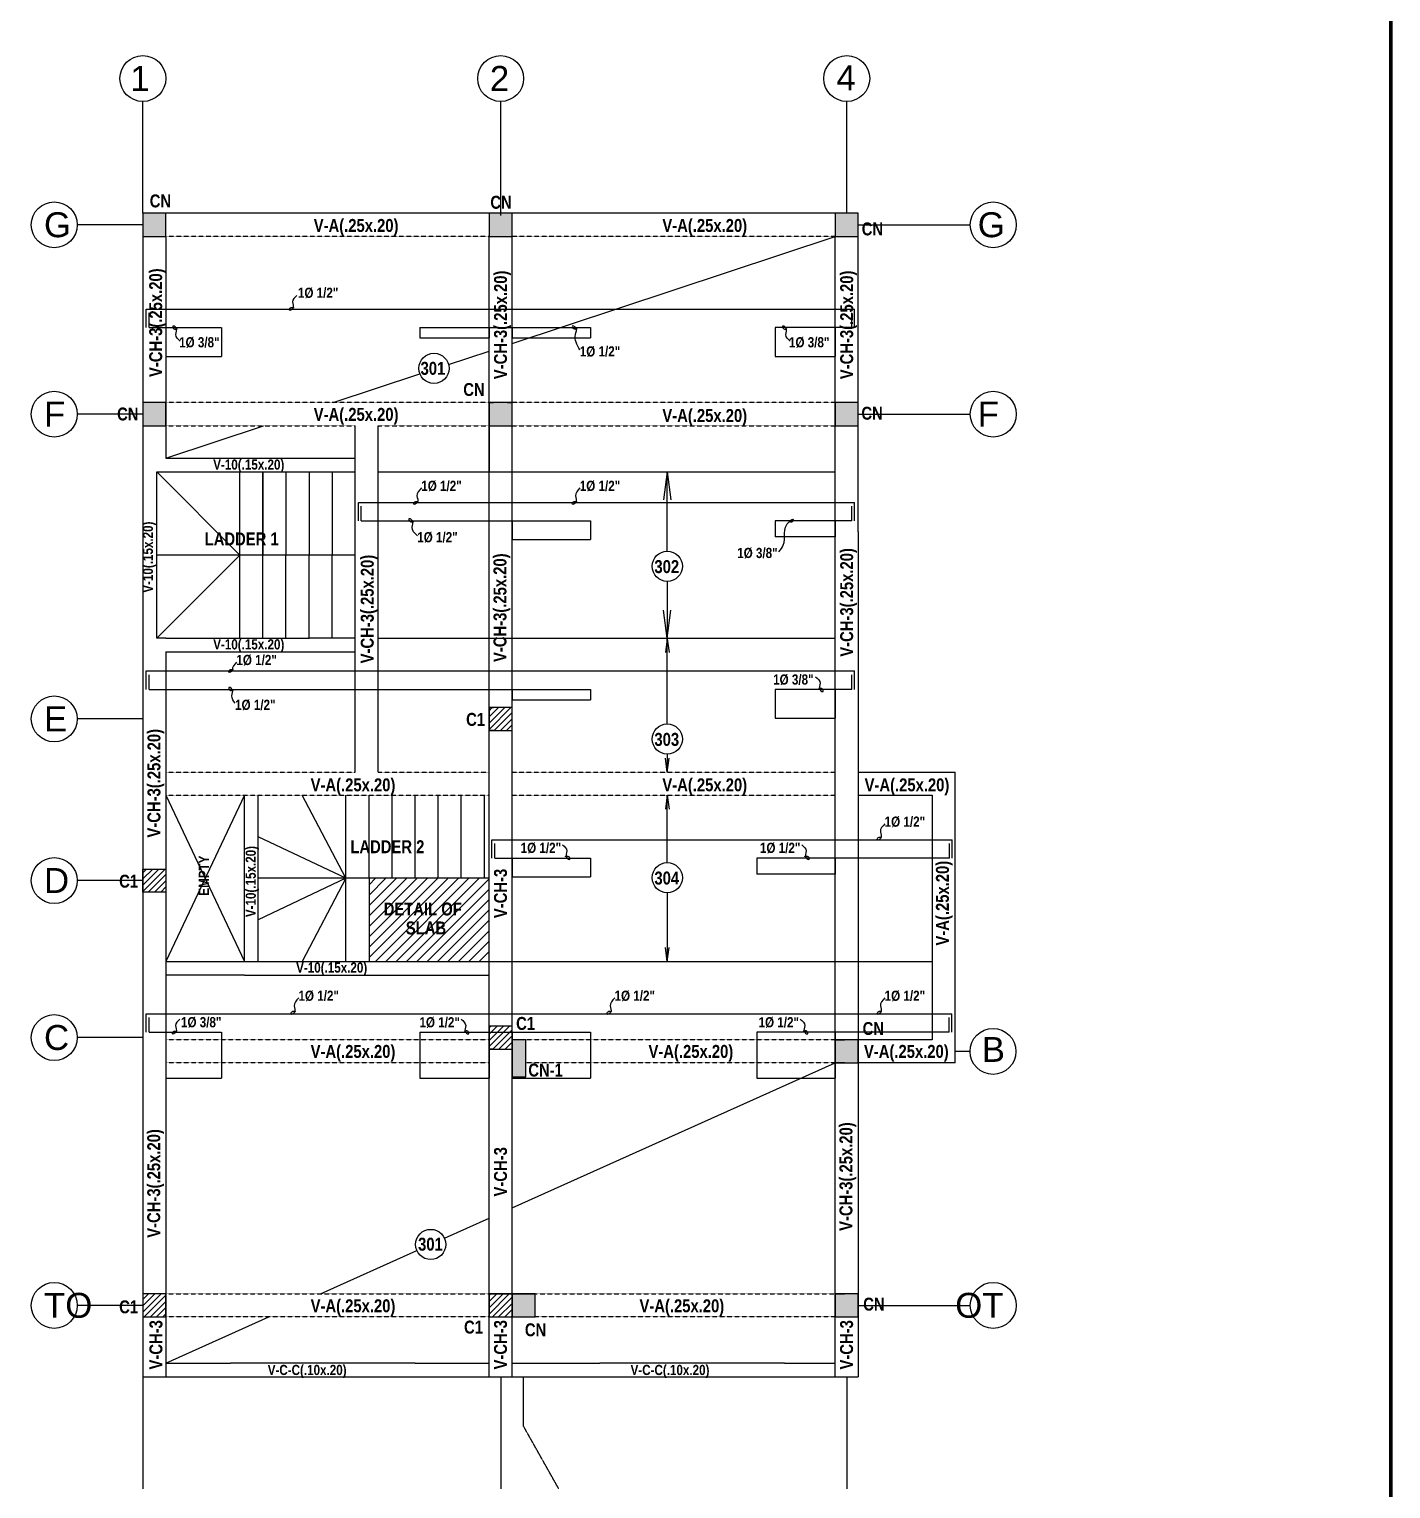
# Model space of a CAD drawing. Header units: millimetres. Extents: x -249630 to 95394, y -188036 to 109963.
# Drawn here: x 80276 to 95027, y -84337 to -68533 of the extents above; entities that cross this region are included whole.
import ezdxf

# ---------------------------------------------------------------- set-up
doc = ezdxf.new("R2010")
doc.units = ezdxf.units.MM
doc.header["$PDMODE"] = 2
doc.linetypes.add('ACAD_ISO04W100', pattern=[30, 24, -3, 0, -3])
doc.linetypes.add('DASHED2', pattern=[9.525, 6.35, -3.175])
for name, color, linetype in [('EJES', 161, 'Continuous'), ('Layer1', 2, 'Continuous'), ('Layer11', 30, 'Continuous'), ('Layer3', 3, 'Continuous'), ('Layer8', 8, 'Continuous'), ('SOMBRA', 252, 'Continuous'), ('SUBTITULOS', 90, 'Continuous'), ('TEXTOS', 11, 'Continuous'), ('VEREDA', 1, 'Continuous')]:
    doc.layers.add(name, color=color, linetype=linetype)
doc.styles.add('ARIAL', font='arial.ttf', dxfattribs={"height": 0.14})
doc.styles.add('COTAS', font='arial.ttf', dxfattribs={"width": 1.1})
doc.styles.add('DESCRIPCION(E)', font='swisscbi.ttf', dxfattribs={"width": 1.1, "oblique": 15, "height": 0.15})
doc.styles.add('SUBTITULOS(E)', font='swisscbi.ttf', dxfattribs={"oblique": 15, "height": 0.2})
doc.dimstyles.new('COTA1-50', dxfattribs={"dimscale": 0.5, "dimtxt": 0.22, "dimasz": 0.12, "dimexe": 0.08, "dimexo": 0.05, "dimgap": 0.076, "dimtad": 2, "dimzin": 4, "dimdsep": 46, "dimtxsty": 'COTAS', "dimblk": 'ARCHTICK', "dimcen": -0.1, "dimclrd": 141, "dimclre": 141, "dimclrt": 11, "dimadec": 0, "dimazin": 0, "dimtfac": 1, "dimtix": 1, "dimtmove": 1, "dimatfit": 3, "dimfxl": 1, "dimtolj": 1, "dimtzin": 0, "dimarcsym": 0})
pattern_1 = [(45, (-23895.71, -287373.35), (-33.67596, 33.67596), [])]

# ---------------------------------------------------------------- blocks, each defined once
blk = doc.blocks.new('_ArchTick')
at = {"color": 0, "linetype": 'ByBlock', "const_width": 0.15}
blk.add_lwpolyline([(-0.5, -0.5), (0.5, 0.5)], dxfattribs=at)
blk = doc.blocks.new('*D411')
at = {"layer": 'Defpoints', "color": 0, "transparency": 16777216}
for p in [(81758, -71765), (82358, -71765), (82358, -72076)]:
    blk.add_point(p, dxfattribs=at)
at = {"layer": 'Layer11', "color": 141, "lineweight": -2, "transparency": 16777216}
for p, q in [((81758, -71765), (81758, -72076)), ((82358, -71765), (82358, -72076)), ((81758, -72076), (82358, -72076))]:
    blk.add_line(p, q, dxfattribs=at)
at = {"layer": 'Layer11', "color": 141, "lineweight": -2, "transparency": 16777216, "xscale": 0.06, "yscale": 0.06, "zscale": 0.06, "rotation": 180}
blk.add_blockref('_ArchTick', (81758, -72076), dxfattribs=at)
at = {"layer": 'Layer11', "color": 141, "lineweight": -2, "transparency": 16777216, "xscale": 0.06, "yscale": 0.06, "zscale": 0.06}
blk.add_blockref('_ArchTick', (82358, -72076), dxfattribs=at)
at = {"layer": 'Layer11', "color": 11, "transparency": 16777216, "insert": (82058, -72076), "char_height": 0.11, "attachment_point": 5, "style": 'COTAS'}
blk.add_mtext('\\A1;.60', dxfattribs=at)
blk = doc.blocks.new('*D412')
at = {"layer": 'Defpoints', "color": 0, "transparency": 16777216}
for p in [(84508, -71765), (85258, -71765), (85258, -71875)]:
    blk.add_point(p, dxfattribs=at)
at = {"layer": 'Layer11', "color": 141, "lineweight": -2, "transparency": 16777216}
for p, q in [((84508, -71765), (84508, -71875)), ((84508, -71875), (85258, -71875)), ((85258, -71765), (85258, -71875))]:
    blk.add_line(p, q, dxfattribs=at)
at = {"layer": 'Layer11', "color": 141, "lineweight": -2, "transparency": 16777216, "xscale": 0.06, "yscale": 0.06, "zscale": 0.06, "rotation": 180}
blk.add_blockref('_ArchTick', (84508, -71875), dxfattribs=at)
at = {"layer": 'Layer11', "color": 141, "lineweight": -2, "transparency": 16777216, "xscale": 0.06, "yscale": 0.06, "zscale": 0.06}
blk.add_blockref('_ArchTick', (85258, -71875), dxfattribs=at)
at = {"layer": 'Layer11', "color": 11, "transparency": 16777216, "insert": (84883, -71875), "char_height": 0.11, "attachment_point": 5, "style": 'COTAS'}
blk.add_mtext('\\A1;.75', dxfattribs=at)
blk = doc.blocks.new('*D413')
at = {"layer": 'Defpoints', "color": 0, "transparency": 16777216}
for p in [(85508, -71765), (86358, -71765), (86358, -71875)]:
    blk.add_point(p, dxfattribs=at)
at = {"layer": 'Layer11', "color": 141, "lineweight": -2, "transparency": 16777216}
for p, q in [((85508, -71765), (85508, -71875)), ((85508, -71875), (86358, -71875)), ((86358, -71765), (86358, -71875))]:
    blk.add_line(p, q, dxfattribs=at)
at = {"layer": 'Layer11', "color": 141, "lineweight": -2, "transparency": 16777216, "xscale": 0.06, "yscale": 0.06, "zscale": 0.06, "rotation": 180}
blk.add_blockref('_ArchTick', (85508, -71875), dxfattribs=at)
at = {"layer": 'Layer11', "color": 141, "lineweight": -2, "transparency": 16777216, "xscale": 0.06, "yscale": 0.06, "zscale": 0.06}
blk.add_blockref('_ArchTick', (86358, -71875), dxfattribs=at)
at = {"layer": 'Layer11', "color": 11, "transparency": 16777216, "insert": (85933, -71875), "char_height": 0.11, "attachment_point": 5, "style": 'COTAS'}
blk.add_mtext('\\A1;.85', dxfattribs=at)
blk = doc.blocks.new('*D414')
at = {"layer": 'Defpoints', "color": 0, "transparency": 16777216}
for p in [(88358, -71765), (89008, -71765), (89008, -72076)]:
    blk.add_point(p, dxfattribs=at)
at = {"layer": 'Layer11', "color": 141, "lineweight": -2, "transparency": 16777216}
for p, q in [((88358, -71765), (88358, -72076)), ((89008, -71765), (89008, -72076)), ((88358, -72076), (89008, -72076))]:
    blk.add_line(p, q, dxfattribs=at)
at = {"layer": 'Layer11', "color": 141, "lineweight": -2, "transparency": 16777216, "xscale": 0.06, "yscale": 0.06, "zscale": 0.06, "rotation": 180}
blk.add_blockref('_ArchTick', (88358, -72076), dxfattribs=at)
at = {"layer": 'Layer11', "color": 141, "lineweight": -2, "transparency": 16777216, "xscale": 0.06, "yscale": 0.06, "zscale": 0.06}
blk.add_blockref('_ArchTick', (89008, -72076), dxfattribs=at)
at = {"layer": 'Layer11', "color": 11, "transparency": 16777216, "insert": (88683, -72076), "char_height": 0.11, "attachment_point": 5, "style": 'COTAS'}
blk.add_mtext('\\A1;.65', dxfattribs=at)
blk = doc.blocks.new('*D415')
at = {"layer": 'Defpoints', "color": 0, "transparency": 16777216}
for p in [(85508, -73857), (86358, -73857), (86358, -74059)]:
    blk.add_point(p, dxfattribs=at)
at = {"layer": 'Layer11', "color": 141, "lineweight": -2, "transparency": 16777216}
for p, q in [((85508, -73857), (85508, -74059)), ((86358, -73857), (86358, -74059)), ((85508, -74059), (86358, -74059))]:
    blk.add_line(p, q, dxfattribs=at)
at = {"layer": 'Layer11', "color": 141, "lineweight": -2, "transparency": 16777216, "xscale": 0.06, "yscale": 0.06, "zscale": 0.06, "rotation": 180}
blk.add_blockref('_ArchTick', (85508, -74059), dxfattribs=at)
at = {"layer": 'Layer11', "color": 141, "lineweight": -2, "transparency": 16777216, "xscale": 0.06, "yscale": 0.06, "zscale": 0.06}
blk.add_blockref('_ArchTick', (86358, -74059), dxfattribs=at)
at = {"layer": 'Layer11', "color": 11, "transparency": 16777216, "insert": (85933, -74059), "char_height": 0.11, "attachment_point": 5, "style": 'COTAS'}
blk.add_mtext('\\A1;.85', dxfattribs=at)
blk = doc.blocks.new('*D416')
at = {"layer": 'Defpoints', "color": 0, "transparency": 16777216}
for p in [(88358, -73857), (89008, -73857), (88358, -74029)]:
    blk.add_point(p, dxfattribs=at)
at = {"layer": 'Layer11', "color": 141, "lineweight": -2, "transparency": 16777216}
for p, q in [((88358, -73857), (88358, -74029)), ((89008, -73857), (89008, -74029)), ((89008, -74029), (88358, -74029))]:
    blk.add_line(p, q, dxfattribs=at)
at = {"layer": 'Layer11', "color": 141, "lineweight": -2, "transparency": 16777216, "xscale": 0.06, "yscale": 0.06, "zscale": 0.06, "rotation": 180}
blk.add_blockref('_ArchTick', (88358, -74029), dxfattribs=at)
at = {"layer": 'Layer11', "color": 141, "lineweight": -2, "transparency": 16777216, "xscale": 0.06, "yscale": 0.06, "zscale": 0.06}
blk.add_blockref('_ArchTick', (89008, -74029), dxfattribs=at)
at = {"layer": 'Layer11', "color": 11, "transparency": 16777216, "insert": (88683, -74029), "char_height": 0.11, "attachment_point": 5, "style": 'COTAS'}
blk.add_mtext('\\A1;.65', dxfattribs=at)
blk = doc.blocks.new('*D417')
at = {"layer": 'Defpoints', "color": 0, "transparency": 16777216}
for p in [(85508, -75683), (86358, -75683), (86358, -75793)]:
    blk.add_point(p, dxfattribs=at)
at = {"layer": 'Layer11', "color": 141, "lineweight": -2, "transparency": 16777216}
for p, q in [((85508, -75683), (85508, -75793)), ((86358, -75683), (86358, -75793)), ((85508, -75793), (86358, -75793))]:
    blk.add_line(p, q, dxfattribs=at)
at = {"layer": 'Layer11', "color": 141, "lineweight": -2, "transparency": 16777216, "xscale": 0.06, "yscale": 0.06, "zscale": 0.06, "rotation": 180}
blk.add_blockref('_ArchTick', (85508, -75793), dxfattribs=at)
at = {"layer": 'Layer11', "color": 141, "lineweight": -2, "transparency": 16777216, "xscale": 0.06, "yscale": 0.06, "zscale": 0.06}
blk.add_blockref('_ArchTick', (86358, -75793), dxfattribs=at)
at = {"layer": 'Layer11', "color": 11, "transparency": 16777216, "insert": (85933, -75793), "char_height": 0.11, "attachment_point": 5, "style": 'COTAS'}
blk.add_mtext('\\A1;.85', dxfattribs=at)
blk = doc.blocks.new('*D418')
at = {"layer": 'Defpoints', "color": 0, "transparency": 16777216}
for p in [(88358, -75683), (89008, -75683), (89008, -75994)]:
    blk.add_point(p, dxfattribs=at)
at = {"layer": 'Layer11', "color": 141, "lineweight": -2, "transparency": 16777216}
for p, q in [((88358, -75683), (88358, -75994)), ((89008, -75683), (89008, -75994)), ((88358, -75994), (89008, -75994))]:
    blk.add_line(p, q, dxfattribs=at)
at = {"layer": 'Layer11', "color": 141, "lineweight": -2, "transparency": 16777216, "xscale": 0.06, "yscale": 0.06, "zscale": 0.06, "rotation": 180}
blk.add_blockref('_ArchTick', (88358, -75994), dxfattribs=at)
at = {"layer": 'Layer11', "color": 141, "lineweight": -2, "transparency": 16777216, "xscale": 0.06, "yscale": 0.06, "zscale": 0.06}
blk.add_blockref('_ArchTick', (89008, -75994), dxfattribs=at)
at = {"layer": 'Layer11', "color": 11, "transparency": 16777216, "insert": (88683, -75994), "char_height": 0.11, "attachment_point": 5, "style": 'COTAS'}
blk.add_mtext('\\A1;.65', dxfattribs=at)
blk = doc.blocks.new('*D419')
at = {"layer": 'Defpoints', "color": 0, "transparency": 16777216}
for p in [(85508, -77509), (86358, -77509), (86358, -77711)]:
    blk.add_point(p, dxfattribs=at)
at = {"layer": 'Layer11', "color": 141, "lineweight": -2, "transparency": 16777216}
for p, q in [((85508, -77509), (85508, -77711)), ((86358, -77509), (86358, -77711)), ((85508, -77711), (86358, -77711))]:
    blk.add_line(p, q, dxfattribs=at)
at = {"layer": 'Layer11', "color": 141, "lineweight": -2, "transparency": 16777216, "xscale": 0.06, "yscale": 0.06, "zscale": 0.06, "rotation": 180}
blk.add_blockref('_ArchTick', (85508, -77711), dxfattribs=at)
at = {"layer": 'Layer11', "color": 141, "lineweight": -2, "transparency": 16777216, "xscale": 0.06, "yscale": 0.06, "zscale": 0.06}
blk.add_blockref('_ArchTick', (86358, -77711), dxfattribs=at)
at = {"layer": 'Layer11', "color": 11, "transparency": 16777216, "insert": (85933, -77711), "char_height": 0.11, "attachment_point": 5, "style": 'COTAS'}
blk.add_mtext('\\A1;.85', dxfattribs=at)
blk = doc.blocks.new('*D420')
at = {"layer": 'Defpoints', "color": 0, "transparency": 16777216}
for p in [(88158, -77509), (89008, -77509), (88158, -77681)]:
    blk.add_point(p, dxfattribs=at)
at = {"layer": 'Layer11', "color": 141, "lineweight": -2, "transparency": 16777216}
for p, q in [((88158, -77509), (88158, -77681)), ((89008, -77509), (89008, -77681)), ((89008, -77681), (88158, -77681))]:
    blk.add_line(p, q, dxfattribs=at)
at = {"layer": 'Layer11', "color": 141, "lineweight": -2, "transparency": 16777216, "xscale": 0.06, "yscale": 0.06, "zscale": 0.06, "rotation": 180}
blk.add_blockref('_ArchTick', (88158, -77681), dxfattribs=at)
at = {"layer": 'Layer11', "color": 141, "lineweight": -2, "transparency": 16777216, "xscale": 0.06, "yscale": 0.06, "zscale": 0.06}
blk.add_blockref('_ArchTick', (89008, -77681), dxfattribs=at)
at = {"layer": 'Layer11', "color": 11, "transparency": 16777216, "insert": (88583, -77681), "char_height": 0.11, "attachment_point": 5, "style": 'COTAS'}
blk.add_mtext('\\A1;.85', dxfattribs=at)
blk = doc.blocks.new('*D421')
at = {"layer": 'Defpoints', "color": 0, "transparency": 16777216}
for p in [(85508, -79394), (86358, -79394), (86358, -79891)]:
    blk.add_point(p, dxfattribs=at)
at = {"layer": 'Layer11', "color": 141, "lineweight": -2, "transparency": 16777216}
for p, q in [((85508, -79394), (85508, -79891)), ((86358, -79394), (86358, -79891)), ((85508, -79891), (86358, -79891))]:
    blk.add_line(p, q, dxfattribs=at)
at = {"layer": 'Layer11', "color": 141, "lineweight": -2, "transparency": 16777216, "xscale": 0.06, "yscale": 0.06, "zscale": 0.06, "rotation": 180}
blk.add_blockref('_ArchTick', (85508, -79891), dxfattribs=at)
at = {"layer": 'Layer11', "color": 141, "lineweight": -2, "transparency": 16777216, "xscale": 0.06, "yscale": 0.06, "zscale": 0.06}
blk.add_blockref('_ArchTick', (86358, -79891), dxfattribs=at)
at = {"layer": 'Layer11', "color": 11, "transparency": 16777216, "insert": (85933, -79891), "char_height": 0.11, "attachment_point": 5, "style": 'COTAS'}
blk.add_mtext('\\A1;.85', dxfattribs=at)
blk = doc.blocks.new('*D422')
at = {"layer": 'Defpoints', "color": 0, "transparency": 16777216}
for p in [(88158, -79394), (89008, -79394), (89008, -79891)]:
    blk.add_point(p, dxfattribs=at)
at = {"layer": 'Layer11', "color": 141, "lineweight": -2, "transparency": 16777216}
for p, q in [((88158, -79394), (88158, -79891)), ((89008, -79394), (89008, -79891)), ((88158, -79891), (89008, -79891))]:
    blk.add_line(p, q, dxfattribs=at)
at = {"layer": 'Layer11', "color": 141, "lineweight": -2, "transparency": 16777216, "xscale": 0.06, "yscale": 0.06, "zscale": 0.06, "rotation": 180}
blk.add_blockref('_ArchTick', (88158, -79891), dxfattribs=at)
at = {"layer": 'Layer11', "color": 141, "lineweight": -2, "transparency": 16777216, "xscale": 0.06, "yscale": 0.06, "zscale": 0.06}
blk.add_blockref('_ArchTick', (89008, -79891), dxfattribs=at)
at = {"layer": 'Layer11', "color": 11, "transparency": 16777216, "insert": (88583, -79891), "char_height": 0.11, "attachment_point": 5, "style": 'COTAS'}
blk.add_mtext('\\A1;.85', dxfattribs=at)
blk = doc.blocks.new('*D423')
at = {"layer": 'Defpoints', "color": 0, "transparency": 16777216}
for p in [(84508, -79394), (85258, -79394), (85258, -79891)]:
    blk.add_point(p, dxfattribs=at)
at = {"layer": 'Layer11', "color": 141, "lineweight": -2, "transparency": 16777216}
for p, q in [((84508, -79394), (84508, -79891)), ((85258, -79394), (85258, -79891)), ((84508, -79891), (85258, -79891))]:
    blk.add_line(p, q, dxfattribs=at)
at = {"layer": 'Layer11', "color": 141, "lineweight": -2, "transparency": 16777216, "xscale": 0.06, "yscale": 0.06, "zscale": 0.06, "rotation": 180}
blk.add_blockref('_ArchTick', (84508, -79891), dxfattribs=at)
at = {"layer": 'Layer11', "color": 141, "lineweight": -2, "transparency": 16777216, "xscale": 0.06, "yscale": 0.06, "zscale": 0.06}
blk.add_blockref('_ArchTick', (85258, -79891), dxfattribs=at)
at = {"layer": 'Layer11', "color": 11, "transparency": 16777216, "insert": (84883, -79891), "char_height": 0.11, "attachment_point": 5, "style": 'COTAS'}
blk.add_mtext('\\A1;.75', dxfattribs=at)
blk = doc.blocks.new('*D424')
at = {"layer": 'Defpoints', "color": 0, "transparency": 16777216}
for p in [(81758, -79394), (82358, -79394), (82358, -79891)]:
    blk.add_point(p, dxfattribs=at)
at = {"layer": 'Layer11', "color": 141, "lineweight": -2, "transparency": 16777216}
for p, q in [((81758, -79394), (81758, -79891)), ((82358, -79394), (82358, -79891)), ((81758, -79891), (82358, -79891))]:
    blk.add_line(p, q, dxfattribs=at)
at = {"layer": 'Layer11', "color": 141, "lineweight": -2, "transparency": 16777216, "xscale": 0.06, "yscale": 0.06, "zscale": 0.06, "rotation": 180}
blk.add_blockref('_ArchTick', (81758, -79891), dxfattribs=at)
at = {"layer": 'Layer11', "color": 141, "lineweight": -2, "transparency": 16777216, "xscale": 0.06, "yscale": 0.06, "zscale": 0.06}
blk.add_blockref('_ArchTick', (82358, -79891), dxfattribs=at)
at = {"layer": 'Layer11', "color": 11, "transparency": 16777216, "insert": (82058, -79891), "char_height": 0.11, "attachment_point": 5, "style": 'COTAS'}
blk.add_mtext('\\A1;.60', dxfattribs=at)

msp = doc.modelspace()

# ---------------------------------------------------------------- hatches: boundary and pattern name
at = {"layer": 'Layer8'}
h = msp.add_hatch(dxfattribs=at)
h.set_pattern_fill('ANSI31', color=256, scale=15, style=0)
h.set_pattern_definition(pattern_1)
h.paths.add_polyline_path([(85507.714, -75876.638), (85257.714, -75876.638), (85257.714, -76126.638), (85507.714, -76126.638)])
h = msp.add_hatch(dxfattribs=at)
h.set_pattern_fill('ANSI31', color=256, scale=15, style=0)
h.set_pattern_definition([(45, (-66572.143, -287373.35), (-33.6759605, 33.6759605), [])])
h.paths.add_polyline_path([(81757.714, -77626.638), (81507.714, -77626.638), (81507.714, -77876.638), (81757.714, -77876.638)])
h = msp.add_hatch(dxfattribs=at)
h.set_pattern_fill('ANSI31', color=256, scale=15, style=0)
h.set_pattern_definition(pattern_1)
h.paths.add_polyline_path([(85257.714, -79576.638), (85507.714, -79576.638), (85507.714, -79326.638), (85257.714, -79326.638)])
h.paths.add_polyline_path([(85507.714, -82226.638), (85257.714, -82226.638), (85257.714, -82476.638), (85507.714, -82476.638)])
h.paths.add_polyline_path([(81757.714, -82226.638), (81507.714, -82226.638), (81507.714, -82476.638), (81757.714, -82476.638)])
at = {"layer": 'SOMBRA'}
h = msp.add_hatch(color=256, dxfattribs=at)
h.paths.add_polyline_path([(81757.714, -70526.638), (81507.714, -70526.638), (81507.714, -70776.638), (81757.714, -70776.638)])
h.paths.add_polyline_path([(85507.714, -70526.638), (85257.714, -70526.638), (85257.714, -70776.638), (85507.714, -70776.638)])
h = msp.add_hatch(color=256, dxfattribs=at)
h.paths.add_polyline_path([(81757.714, -72576.638), (81657.714, -72576.638), (81507.714, -72576.638), (81507.714, -72826.638), (81757.714, -72826.638)])
h.paths.add_polyline_path([(85507.714, -72576.638), (85457.714, -72576.638), (85257.714, -72576.638), (85257.714, -72826.638), (85507.714, -72826.638)])
h.paths.add_polyline_path([(89257.714, -72576.638), (89007.714, -72576.638), (89007.714, -72826.638), (89257.714, -72826.638)])
h.paths.add_polyline_path([(89257.714, -70526.638), (89007.714, -70526.638), (89007.714, -70776.638), (89107.714, -70776.638), (89257.714, -70776.638)])
for points in [[(85657.714, -79476.638), (85507.714, -79476.638), (85507.714, -79876.638), (85657.714, -79876.638)], [(89257.714, -79476.638), (89007.714, -79476.638), (89007.714, -79726.638), (89107.714, -79726.638), (89257.714, -79726.638)], [(85757.714, -82226.638), (85507.714, -82226.638), (85507.714, -82476.638), (85757.714, -82476.638)], [(89257.714, -82476.638), (89257.714, -82226.638), (89007.714, -82226.638), (89007.714, -82476.638)]]:
    msp.add_hatch(color=252, dxfattribs=at).paths.add_polyline_path(points)
at = {"layer": 'VEREDA'}
h = msp.add_hatch(dxfattribs=at)
h.set_pattern_fill('ANSI31', color=256, scale=25, style=0)
h.set_pattern_definition([(45, (-66572.14, -287373.35), (-56.1266, 56.1266), [])])
h.paths.add_polyline_path([(83957.714, -77726.638), (83957.714, -78626.638), (85257.714, -78626.638), (85257.714, -77726.638)])
h.paths.add_polyline_path([(84317.003, -78374.868), (84797.73, -78374.868), (84797.73, -78154.504), (84317.003, -78154.504)], flags=24)
h.paths.add_polyline_path([(84079.36, -78164.86), (85051.996, -78164.86), (85051.996, -77954.86), (84079.36, -77954.86)], flags=24)

# ---------------------------------------------------------------- linework, layer by layer
at = {"color": 5, "linetype": 'Continuous'}
for p, q in [((81544.5, -71564.883), (89216.231, -71564.883)), ((81544.5, -71764.883), (81544.5, -71564.883)), ((89216.231, -71764.883), (89216.231, -71564.883)), ((81574.5, -71764.883), (81574.5, -71604.883)), ((89186.231, -71764.883), (89186.231, -71604.883)), ((81574.5, -71764.883), (82357.714, -71764.883)), ((84507.714, -71764.883), (86357.714, -71764.883)), ((89186.231, -71764.883), (88357.714, -71764.883)), ((83841.992, -73657.131), (89216.231, -73657.131)), ((83841.992, -73857.131), (83841.992, -73657.131)), ((83871.992, -73857.131), (83871.992, -73697.131)), ((89186.231, -73857.131), (89186.231, -73697.131)), ((89216.231, -73857.131), (89216.231, -73657.131)), ((83871.992, -73857.131), (86357.714, -73857.131)), ((89186.231, -73857.131), (88357.714, -73857.131)), ((81544.5, -75482.501), (89216.231, -75482.501)), ((81544.5, -75682.501), (81544.5, -75482.501)), ((81574.5, -75682.501), (81574.5, -75522.501)), ((89186.231, -75682.501), (89186.231, -75522.501)), ((89216.231, -75682.501), (89216.231, -75482.501)), ((81574.5, -75682.501), (86357.714, -75682.501)), ((89186.231, -75682.501), (88357.714, -75682.501)), ((85289.086, -77309.29), (90274.1, -77309.29)), ((85289.086, -77509.29), (85289.086, -77309.29)), ((85319.086, -77509.29), (85319.086, -77349.29)), ((90244.1, -77509.29), (90244.1, -77349.29)), ((90274.1, -77509.29), (90274.1, -77309.29)), ((85319.086, -77509.29), (86357.714, -77509.29)), ((90244.1, -77509.29), (88157.714, -77509.29)), ((81544.5, -79194.047), (90270.667, -79194.047)), ((81544.5, -79394.047), (81544.5, -79194.047)), ((81574.5, -79394.047), (81574.5, -79234.047)), ((90240.667, -79394.047), (90240.667, -79234.047)), ((90270.667, -79394.047), (90270.667, -79194.047)), ((81574.5, -79394.047), (82357.714, -79394.047)), ((84507.714, -79394.047), (86357.714, -79394.047)), ((90240.667, -79394.047), (88157.714, -79394.047))]:
    msp.add_line(p, q, dxfattribs=at)
at = {"layer": 'EJES', "linetype": 'ACAD_ISO04W100', "ltscale": 0.03}
for p, q in [((81507.714, -70526.638), (81507.714, -69315.855)), ((85383.953, -70551.638), (85383.953, -69315.855)), ((89132.714, -70526.638), (89132.714, -69315.855)), ((81507.714, -70651.638), (80796.931, -70651.638)), ((89260.191, -70651.638), (90470.975, -70651.638)), ((81507.714, -72701.638), (80796.931, -72701.638)), ((89260.191, -72701.638), (90470.975, -72701.638)), ((81507.714, -76001.638), (80796.931, -76001.638)), ((81507.714, -77751.638), (80796.931, -77751.638)), ((81507.714, -79451.638), (80796.931, -79451.638)), ((81507.714, -82351.638), (80796.931, -82351.638)), ((89260.191, -82351.638), (90470.975, -82351.638)), ((81507.714, -83126.638), (81507.714, -84337.422)), ((85383.953, -83126.638), (85383.953, -84337.422)), ((89132.714, -83126.638), (89132.714, -84337.422))]:
    msp.add_line(p, q, dxfattribs=at)
for points in [[(84057.714, -73326.638), (89007.714, -73326.638)], [(84057.714, -75126.638), (89007.714, -75126.638)], [(85257.714, -78626.638), (90057.714, -78626.638)], [(90468.498, -79601.638), (90307.714, -79601.638)], [(86013.226, -84337.422), (85632.714, -83661.347), (85632.714, -83126.638)]]:
    msp.add_lwpolyline(points, dxfattribs=at)
at = {"layer": 'EJES'}
for centre in [(81507.714, -69067.229), (85383.953, -69067.229), (89132.714, -69067.229), (80548.305, -70651.638), (90719.6, -70651.638), (80548.305, -72701.638), (90719.6, -72701.638), (80548.305, -76001.638), (80548.305, -77751.638), (80548.305, -79451.638), (90717.123, -79601.638), (80548.305, -82351.638), (90719.6, -82351.638)]:
    msp.add_circle(centre, 248.625, dxfattribs=at)
at = {"layer": 'Layer1'}
for p, q in [((81507.714, -70526.638), (81507.714, -76826.638)), ((82507.714, -70526.638), (81507.714, -70526.638)), ((84507.714, -70526.638), (82507.714, -70526.638)), ((86457.714, -70526.638), (84507.714, -70526.638)), ((88457.714, -70526.638), (86457.714, -70526.638)), ((89257.714, -70526.638), (88457.714, -70526.638)), ((89257.714, -73976.638), (89257.714, -70526.638)), ((81757.714, -70776.638), (81757.714, -73176.638)), ((85257.714, -83126.638), (85257.714, -70776.638)), ((85507.714, -83126.638), (85507.714, -70776.638)), ((89007.714, -83126.638), (89007.714, -70776.638)), ((83807.714, -76576.638), (83807.714, -72826.638)), ((84057.714, -76576.638), (84057.714, -72826.638)), ((81657.714, -73326.638), (83807.714, -73326.638)), ((81657.714, -75126.638), (81657.714, -73326.638)), ((81757.714, -73176.638), (83807.714, -73176.638)), ((81757.714, -75126.638), (83307.714, -75126.638)), ((83807.714, -75126.638), (83307.714, -75126.638)), ((81757.714, -75276.638), (83807.714, -75276.638)), ((81757.714, -75276.638), (81757.714, -83126.638)), ((81507.714, -76826.638), (81507.714, -83126.638)), ((82607.714, -78626.638), (82607.714, -76826.638)), ((82757.714, -78626.638), (82757.714, -76826.638)), ((81757.714, -78626.638), (85257.714, -78626.638)), ((82607.714, -78776.638), (85257.714, -78776.638)), ((81507.714, -83126.638), (82457.714, -83126.638)), ((81757.714, -82976.638), (82457.714, -82976.638)), ((84457.714, -82976.638), (82457.714, -82976.638)), ((82457.714, -83126.638), (84457.714, -83126.638)), ((84457.714, -82976.638), (85257.714, -82976.638)), ((84457.714, -83126.638), (86457.714, -83126.638)), ((85507.714, -82976.638), (86457.714, -82976.638)), ((88457.714, -82976.638), (86457.714, -82976.638)), ((86457.714, -83126.638), (88457.714, -83126.638)), ((88457.714, -82976.638), (89007.714, -82976.638)), ((88457.714, -83126.638), (89257.714, -83126.638))]:
    msp.add_line(p, q, dxfattribs=at)
for points in [[(89257.714, -73976.638), (89257.714, -83126.638)], [(81757.714, -75126.638), (81657.714, -75126.638)], [(82607.714, -78776.638), (81757.714, -78776.638)]]:
    msp.add_lwpolyline(points, dxfattribs=at)
at = {"layer": 'Layer3'}
for centre in [(84661.185, -72205.799), (87188.409, -74348.58), (87188.409, -76219.39), (87188.409, -77720.687), (84626.234, -81691.618)]:
    msp.add_circle(centre, 163.461, dxfattribs=at)
at = {"layer": 'SOMBRA', "color": 3, "linetype": 'DASHED2', "lineweight": 90}
msp.add_lwpolyline([(52280.3, -98829.085), (95026.507, -98829.085), (95026.507, -55805.993), (52280.3, -55805.993)], close=True, dxfattribs=at)
at = {"layer": 'VEREDA'}
for p, q in [((81657.714, -70776.638), (81757.714, -70776.638)), ((81757.714, -70776.638), (81757.714, -70676.638)), ((85257.714, -70676.638), (85257.714, -70776.638)), ((85257.714, -70776.638), (85307.714, -70776.638)), ((85457.714, -70776.638), (85507.714, -70776.638)), ((85507.714, -70776.638), (85507.714, -70676.638)), ((89007.714, -70676.638), (89007.714, -70776.638)), ((89007.714, -70776.638), (89107.714, -70776.638)), ((85257.714, -72576.638), (85257.714, -73326.638)), ((85257.714, -72576.638), (85307.714, -72576.638)), ((85507.714, -72576.638), (85457.714, -72576.638)), ((85457.714, -72576.638), (85507.714, -72576.638)), ((85507.714, -73326.638), (85507.714, -72576.638)), ((82557.714, -74226.638), (81657.714, -73326.638)), ((82557.714, -74226.638), (82557.714, -73326.638)), ((82557.714, -74226.638), (82557.714, -73326.638)), ((82807.714, -73326.638), (82807.714, -74226.638)), ((82807.714, -74226.638), (82807.714, -73326.638)), ((83057.714, -73326.638), (83057.714, -74226.638)), ((83307.714, -73326.638), (83307.714, -74226.638)), ((83557.714, -73326.638), (83557.714, -74226.638)), ((82557.714, -74226.638), (81657.714, -75126.638)), ((82557.714, -74226.638), (81657.714, -74226.638)), ((82557.714, -75126.638), (82557.714, -74226.638)), ((83807.714, -74226.638), (82557.714, -74226.638)), ((82807.714, -75126.638), (82807.714, -74226.638)), ((83807.714, -74226.638), (83057.714, -74226.638)), ((83057.714, -75126.638), (83057.714, -74226.638)), ((83307.714, -75126.638), (83307.714, -74226.638)), ((83557.714, -75126.638), (83557.714, -74226.638)), ((85257.714, -76126.638), (85257.714, -75876.638)), ((85257.714, -75876.638), (85307.714, -75876.638)), ((85507.714, -75876.638), (85457.714, -75876.638)), ((85507.714, -76126.638), (85507.714, -75876.638)), ((85307.714, -76126.638), (85257.714, -76126.638)), ((85457.714, -76126.638), (85507.714, -76126.638)), ((90307.714, -79726.637), (90307.714, -76576.638)), ((83707.714, -77726.638), (83232.714, -76826.638)), ((83957.714, -77726.638), (83957.714, -76826.638)), ((84207.714, -77726.638), (84207.714, -76826.638)), ((84457.714, -77726.638), (84457.714, -76826.638)), ((84707.714, -77726.638), (84707.714, -76826.638)), ((84957.714, -77726.638), (84957.714, -76826.638)), ((85207.714, -77726.638), (85207.714, -76826.638)), ((83707.714, -77726.638), (82757.714, -77276.638)), ((83707.714, -77726.638), (82757.714, -78176.638)), ((83707.714, -77726.638), (83232.714, -78626.638)), ((83707.714, -78626.638), (83707.714, -77726.638)), ((85257.714, -77726.638), (83707.714, -77726.638)), ((85257.714, -77726.638), (83707.714, -77726.638)), ((85257.714, -79576.638), (85257.714, -79326.638)), ((85507.714, -79326.638), (85457.714, -79326.638)), ((85507.714, -79576.638), (85507.714, -79326.638)), ((85307.714, -79576.638), (85257.714, -79576.638)), ((81757.714, -82226.638), (81657.714, -82226.638)), ((81757.714, -82476.638), (81757.714, -82226.638)), ((85257.714, -82476.638), (85257.714, -82226.638)), ((85257.714, -82226.638), (85757.714, -82226.638)), ((89007.714, -82476.638), (89007.714, -82226.638)), ((89007.714, -82226.638), (89107.714, -82226.638)), ((85257.714, -82476.638), (85257.714, -82476.638)), ((85507.714, -82476.638), (85757.714, -82476.638)), ((89007.714, -82476.638), (89007.714, -82476.638))]:
    msp.add_line(p, q, dxfattribs=at)
at = {"layer": 'VEREDA', "color": 30, "linetype": 'DASHED2', "ltscale": 0.025}
for p, q in [((81757.714, -76576.638), (83807.714, -76576.638)), ((84057.714, -76576.638), (85257.714, -76576.638)), ((85507.714, -76576.638), (89007.714, -76576.638)), ((81757.714, -76826.638), (85257.714, -76826.638)), ((85507.714, -76826.638), (89007.714, -76826.638))]:
    msp.add_line(p, q, dxfattribs=at)
at = {"layer": 'VEREDA'}
for points in [[(81507.714, -70776.638), (81757.714, -70776.638), (81757.714, -70526.638), (81507.714, -70526.638)], [(85257.714, -70776.638), (85507.714, -70776.638), (85507.714, -70526.638), (85257.714, -70526.638)], [(89007.714, -70776.638), (89257.714, -70776.638), (89257.714, -70526.638), (89007.714, -70526.638)], [(81507.714, -72826.638), (81757.714, -72826.638), (81757.714, -72576.638), (81507.714, -72576.638)], [(85257.714, -72826.638), (85507.714, -72826.638), (85507.714, -72576.638), (85257.714, -72576.638)], [(89007.714, -72826.638), (89257.714, -72826.638), (89257.714, -72576.638), (89007.714, -72576.638)], [(85257.714, -76126.638), (85507.714, -76126.638), (85507.714, -75876.638), (85257.714, -75876.638)], [(85257.714, -79576.638), (85507.714, -79576.638), (85507.714, -79326.638), (85257.714, -79326.638)], [(85657.714, -79876.638), (85657.714, -79476.638), (85507.714, -79476.638), (85507.714, -79876.638)], [(89007.714, -79726.638), (89257.714, -79726.638), (89257.714, -79476.638), (89007.714, -79476.638)], [(81507.714, -82476.638), (81757.714, -82476.638), (81757.714, -82226.638), (81507.714, -82226.638)], [(85257.714, -82476.638), (85507.714, -82476.638), (85507.714, -82226.638), (85257.714, -82226.638)], [(85507.714, -82476.638), (85757.714, -82476.638), (85757.714, -82226.638), (85507.714, -82226.638)], [(89007.714, -82476.638), (89257.714, -82476.638), (89257.714, -82226.638), (89007.714, -82226.638)]]:
    msp.add_lwpolyline(points, close=True, dxfattribs=at)
at = {"layer": 'VEREDA', "color": 30, "linetype": 'DASHED2', "ltscale": 0.025}
for points in [[(85257.714, -70776.638), (81757.714, -70776.638)], [(89007.714, -70776.638), (85507.714, -70776.638)], [(85257.714, -72576.638), (81757.714, -72576.638)], [(89007.714, -72576.638), (85507.714, -72576.638)], [(81757.714, -72826.638), (83807.714, -72826.638)], [(84057.714, -72826.638), (85257.714, -72826.638)], [(85507.714, -72826.638), (89007.714, -72826.638)], [(85257.714, -79476.638), (81757.714, -79476.638)], [(89007.714, -79476.638), (85507.714, -79476.638)], [(85257.714, -79726.638), (81757.714, -79726.638)], [(89007.714, -79726.638), (85657.714, -79726.638)], [(81757.714, -82226.638), (85257.714, -82226.638)], [(85757.714, -82226.638), (89007.714, -82226.638)], [(85257.714, -82476.638), (81757.714, -82476.638)], [(89007.714, -82476.638), (85757.714, -82476.638)]]:
    msp.add_lwpolyline(points, dxfattribs=at)
at = {"layer": 'VEREDA'}
for points in [[(85507.714, -71935.259), (89007.714, -70776.638)], [(84819.01, -72163.244), (85257.714, -72018.018)], [(83570.214, -72576.638), (84509.143, -72265.821)], [(81757.714, -73176.638), (82815.006, -72826.638)], [(87188.409, -74113.821), (87188.409, -73326.638), (87149.417, -73627.771)], [(87188.409, -74185.119), (87188.409, -73326.638), (87227.401, -73627.771)], [(87188.409, -74583.339), (87188.409, -75126.638), (87149.417, -74825.506)], [(87188.409, -74512.041), (87188.409, -75126.638), (87227.401, -74825.506)], [(87188.409, -75280.37), (87188.409, -75132.755), (87168.913, -75283.321)], [(87188.409, -76055.929), (87188.409, -75132.755), (87207.905, -75283.321)], [(87188.409, -76429.024), (87188.409, -76576.638), (87168.913, -76426.072)], [(87188.409, -76382.851), (87188.409, -76576.638), (87207.905, -76426.072)], [(89257.714, -76576.638), (90307.714, -76576.638)], [(81757.714, -76826.638), (82607.714, -78626.638)], [(82607.714, -76826.638), (81757.714, -78626.638)], [(83707.714, -77726.638), (83707.714, -76826.638)], [(87188.409, -76974.253), (87188.409, -76826.638), (87168.913, -76977.205)], [(87188.409, -77557.226), (87188.409, -76826.638), (87207.905, -76977.205)], [(89257.714, -76826.638), (90057.714, -76826.638), (90057.714, -79476.638), (89257.714, -79476.638)], [(81507.714, -77626.638), (81757.714, -77626.638), (81757.714, -77876.638), (81507.714, -77876.638)], [(81507.714, -77876.638), (81507.714, -77626.638)], [(83707.714, -77726.638), (82757.714, -77726.638)], [(83957.714, -77726.638), (83957.714, -78626.638)], [(87188.409, -77884.148), (87188.409, -78626.638), (87207.905, -78476.072)], [(87188.409, -78479.024), (87188.409, -78626.638), (87168.913, -78476.072)], [(89107.714, -79726.638), (89007.714, -79726.638), (89007.714, -79476.638), (89107.714, -79476.638)], [(85507.714, -81295.604), (89007.714, -79726.638)], [(90307.714, -79726.637), (89257.714, -79726.638)], [(84775.068, -81624.032), (85257.714, -81407.673)], [(83430.791, -82226.638), (84476.752, -81757.759)], [(85757.714, -82476.638), (85757.714, -82226.638)], [(81757.714, -82976.638), (82873.099, -82476.638)]]:
    msp.add_lwpolyline(points, dxfattribs=at)
for points, start_tangent in [([(83176.551, -71416.71), (83129.236, -71486.489), (83129.236, -71560.77), (83095.44, -71576.526), (83096.66, -71560.823), (83106.942, -71550.306), (83125.304, -71545.414), (83142.731, -71546.355), (83142.422, -71544.198)], (0.108755775, 0.994068499)), ([(81912.967, -71910.204), (81865.652, -71840.425), (81865.652, -71766.144), (81831.856, -71750.388), (81833.077, -71766.091), (81843.359, -71776.608), (81861.72, -71781.5), (81879.147, -71780.559), (81878.838, -71782.716)], (0.108755775, -0.994068499)), ([(86242.527, -72005.783), (86194.216, -71838.333), (86194.216, -71764.052), (86160.419, -71748.296), (86161.64, -71763.999), (86171.922, -71774.516), (86190.283, -71779.408), (86207.71, -71778.468), (86207.402, -71780.624)], (0.108755775, -0.994068499)), ([(88519.285, -71910.204), (88471.971, -71840.425), (88471.971, -71766.144), (88438.175, -71750.388), (88439.395, -71766.091), (88449.677, -71776.608), (88468.038, -71781.5), (88485.465, -71780.559), (88485.157, -71782.716)], (0.108755775, -0.994068499)), ([(84525.595, -73500.427), (84477.284, -73586.651), (84477.284, -73660.932), (84443.487, -73676.689), (84444.708, -73660.985), (84454.99, -73650.468), (84473.351, -73645.576), (84490.778, -73646.517), (84490.47, -73644.36)], (0.108755775, 0.994068499)), ([(86242.527, -73500.427), (86194.216, -73586.651), (86194.216, -73660.932), (86160.419, -73676.689), (86161.64, -73660.985), (86171.922, -73650.468), (86190.283, -73645.576), (86207.71, -73646.517), (86207.402, -73644.36)], (0.108755775, 0.994068499)), ([(84481.846, -74017.57), (84424.584, -73926.134), (84424.584, -73851.853), (84390.787, -73836.097), (84392.008, -73851.8), (84402.29, -73862.317), (84420.651, -73867.209), (84438.078, -73866.268), (84437.77, -73868.425)], (0.108755775, -0.994068499)), ([(88398.15, -74191.371), (88445.464, -74121.592), (88518.366, -73856.49), (88552.162, -73840.734), (88550.942, -73856.437), (88540.66, -73866.954), (88522.299, -73871.846), (88504.872, -73870.905), (88505.18, -73873.062)], (-0.108755775, -0.994068499)), ([(82522.855, -75386.158), (82474.544, -75472.383), (82473.162, -75480.372), (82439.365, -75496.129), (82440.586, -75480.425), (82450.868, -75469.908), (82469.229, -75465.016), (82486.656, -75465.957), (82486.348, -75463.8)], (0.108755775, 0.994068499)), ([(82508.792, -75832.329), (82472.432, -75752.438), (82472.432, -75678.157), (82438.635, -75662.401), (82439.856, -75678.104), (82450.138, -75688.621), (82468.499, -75693.513), (82485.926, -75692.572), (82485.618, -75694.729)], (0.108755775, -0.994068499)), ([(88795.645, -75545.927), (88843.956, -75613.076), (88843.956, -75687.357), (88877.752, -75703.113), (88876.532, -75687.41), (88866.25, -75676.893), (88847.888, -75672.001), (88830.461, -75672.942), (88830.77, -75670.785)], (-0.108755775, 0.994068499)), ([(89545.275, -77136.767), (89496.964, -77222.991), (89496.964, -77297.272), (89463.168, -77313.029), (89464.388, -77297.325), (89474.67, -77286.808), (89493.032, -77281.916), (89510.459, -77282.857), (89510.15, -77280.7)], (0.108755775, 0.994068499)), ([(86052.501, -77364.239), (86100.812, -77431.388), (86100.812, -77505.669), (86134.608, -77521.425), (86133.387, -77505.722), (86123.105, -77495.205), (86104.744, -77490.313), (86087.317, -77491.254), (86087.626, -77489.097)], (-0.108755775, 0.994068499)), ([(88644.579, -77364.239), (88692.89, -77431.388), (88692.89, -77505.669), (88726.687, -77521.425), (88725.466, -77505.722), (88715.184, -77495.205), (88696.823, -77490.313), (88679.396, -77491.254), (88679.704, -77489.097)], (-0.108755775, 0.994068499)), ([(83195.629, -79021.523), (83147.318, -79107.748), (83147.318, -79182.029), (83113.522, -79197.785), (83114.742, -79182.082), (83125.024, -79171.565), (83143.385, -79166.673), (83160.812, -79167.614), (83160.504, -79165.457)], (0.108755775, 0.994068499)), ([(86619.09, -79021.523), (86570.779, -79107.748), (86570.779, -79182.029), (86536.982, -79197.785), (86538.203, -79182.082), (86548.485, -79171.565), (86566.846, -79166.673), (86584.273, -79167.614), (86583.965, -79165.457)], (0.108755775, 0.994068499)), ([(89545.275, -79021.523), (89496.964, -79107.748), (89496.964, -79182.029), (89463.168, -79197.785), (89464.388, -79182.082), (89474.67, -79171.565), (89493.032, -79166.673), (89510.459, -79167.614), (89510.15, -79165.457)], (0.108755775, 0.994068499)), ([(81909.923, -79251.524), (81862.608, -79321.303), (81862.608, -79395.584), (81828.812, -79411.34), (81830.032, -79395.637), (81840.314, -79385.12), (81858.676, -79380.228), (81876.103, -79381.168), (81875.794, -79379.012)], (0.108755775, 0.994068499)), ([(84956.359, -79252.841), (85004.67, -79319.99), (85004.67, -79394.271), (85038.466, -79410.027), (85037.246, -79394.324), (85026.964, -79383.807), (85008.603, -79378.915), (84991.176, -79379.856), (84991.484, -79377.699)], (-0.108755775, 0.994068499)), ([(88629.386, -79252.841), (88677.697, -79319.99), (88677.697, -79394.271), (88711.493, -79410.027), (88710.273, -79394.324), (88699.991, -79383.807), (88681.629, -79378.915), (88664.202, -79379.856), (88664.511, -79377.699)], (-0.108755775, 0.994068499))]:
    msp.add_spline(points, degree=3, dxfattribs=dict(at, start_tangent=start_tangent))

# ---------------------------------------------------------------- texts
at = {"layer": 'EJES', "style": 'ARIAL'}
for s, p in [('1', (81371.039, -69201.247)), ('2', (85266.81, -69201.247)), ('4', (89021.252, -69193.63)), ('G', (80436.843, -70785.657)), ('G', (90551.295, -70785.657)), ('F', (80436.843, -72835.657)), ('F', (90551.295, -72835.657)), ('E', (80436.843, -76135.657)), ('D', (80436.843, -77885.657)), ('C', (80436.843, -79585.657)), ('B', (90595.112, -79714.873)), ('TO', (80436.843, -82485.657))]:
    msp.add_text(s, height=270, dxfattribs=at).set_placement(p)
at = {"layer": 'EJES', "style": 'ARIAL', "text_generation_flag": 2}
msp.add_text('TO', height=270, dxfattribs=at).set_placement((90831.063, -82485.657))
at = {"layer": 'SUBTITULOS', "linetype": 'ByBlock', "style": 'SUBTITULOS(E)'}
for s, p in [('CN', (81582.066, -70462.739)), ('CN', (85272.11, -70477.418)), ('V-A(.25x.20)', (83358.901, -70728.304)), ('V-A(.25x.20)', (87135.471, -70728.304)), ('CN', (89295.133, -70765.77)), ('301', (84516.155, -72275.426)), ('CN', (84978.963, -72504.732)), ('CN', (81228.751, -72769.966)), ('V-A(.25x.20)', (83358.901, -72773.88)), ('V-A(.25x.20)', (87135.471, -72786.129)), ('CN', (89291.305, -72761.498)), ('LADDER 1', (82177.543, -74122.48)), ('302', (87049.424, -74422.095)), ('C1', (85009.642, -76076.388)), ('303', (87049.424, -76292.905)), ('V-A(.25x.20)', (83325.306, -76785.414)), ('V-A(.25x.20)', (87135.471, -76785.414)), ('V-A(.25x.20)', (89326.314, -76785.414)), ('LADDER 2', (83755.804, -77455.404)), ('C1', (81251.176, -77828.486)), ('304', (87049.424, -77794.202)), ('DETAIL OF', (84116.996, -78129.86)), ('SLAB', (84356.185, -78334.777)), ('C1', (85551.262, -79368.445)), ('CN', (89304.854, -79423.576)), ('V-A(.25x.20)', (83325.306, -79671.339)), ('V-A(.25x.20)', (86985.385, -79671.339)), ('V-A(.25x.20)', (89319.179, -79671.339)), ('CN-1', (85683.276, -79873.159)), ('301', (84489.226, -81758.696)), ('C1', (81251.176, -82437.281)), ('V-A(.25x.20)', (83325.306, -82425.936)), ('V-A(.25x.20)', (86887.604, -82425.936)), ('CN', (89311.172, -82407.979)), ('C1', (84986.922, -82656.497)), ('CN', (85646.102, -82685.777))]:
    msp.add_text(s, height=140, dxfattribs=at).set_placement(p)
for s, p in [('V-CH-3(.25x.20)', (81716.8, -72299.398)), ('V-CH-3(.25x.20)', (85451.978, -72323.177)), ('V-CH-3(.25x.20)', (89201.978, -72323.177)), ('V-CH-3(.25x.20)', (84008.342, -75399.98)), ('V-CH-3(.25x.20)', (85446.17, -75385.268)), ('V-CH-3(.25x.20)', (89201.978, -75327.998)), ('V-CH-3(.25x.20)', (81697.851, -77286.062)), ('V-A(.25x.20)', (90239.162, -78455.4)), ('V-CH-3', (85451.978, -78158.663)), ('V-CH-3(.25x.20)', (89194.048, -81545.024)), ('V-CH-3(.25x.20)', (81695.553, -81619.317)), ('V-CH-3', (85451.978, -81172.414)), ('V-CH-3', (81718.989, -83045.819)), ('V-CH-3', (85451.978, -83045.244)), ('V-CH-3', (89200.526, -83045.819))]:
    msp.add_text(s, height=140, rotation=90, dxfattribs=at).set_placement(p)
at = {"layer": 'TEXTOS', "linetype": 'ByBlock', "style": 'DESCRIPCION(E)'}
for s, p in [('1%%C 1/2" ', (83187.523, -71441.927)), ('1%%C 3/8" ', (81900.655, -71978.166)), ('1%%C 3/8" ', (88506.974, -71978.166)), ('1%%C 1/2" ', (86240.728, -72077.003)), ('V-10(.15x.20)', (82269.908, -73302.164)), ('1%%C 1/2" ', (84523.796, -73532.445)), ('1%%C 1/2" ', (86240.728, -73532.445)), ('1%%C 1/2" ', (84480.047, -74088.791)), ('1%%C 3/8" ', (87946.024, -74259.333)), ('V-10(.15x.20)', (82269.908, -75249.048)), ('1%%C 1/2" ', (82521.056, -75418.177)), ('1%%C 3/8" ', (88335.429, -75629.621)), ('1%%C 1/2" ', (82506.993, -75903.55)), ('1%%C 1/2" ', (89543.476, -77168.785)), ('1%%C 1/2" ', (85600.442, -77452.118)), ('1%%C 1/2" ', (88192.52, -77452.118)), ('V-10(.15x.20)', (83167.868, -78748.57)), ('1%%C 1/2" ', (83193.83, -79053.542)), ('1%%C 1/2" ', (86617.291, -79053.542)), ('1%%C 1/2" ', (89543.476, -79053.542)), ('1%%C 3/8" ', (81920.851, -79339.889)), ('1%%C 1/2" ', (84504.3, -79340.72)), ('1%%C 1/2" ', (88177.327, -79340.72)), ('V-C-C(.10x.20)', (82860.397, -83105.613)), ('V-C-C(.10x.20)', (86791.234, -83105.613))]:
    msp.add_text(s, height=110, dxfattribs=at).set_placement(p)
for s, p in [('V-10(.15x.20)', (81616.907, -74634.834)), ('V-10(.15x.20)', (82731.234, -78147.385)), ('EMPTY', (82222.978, -77915.491))]:
    msp.add_text(s, height=110, rotation=90, dxfattribs=at).set_placement(p)

# ---------------------------------------------------------------- dimensions: what is measured, and where the dimension line sits
at = {"layer": 'Layer11'}
for base, p1, p2, text, picture, middle in [((82357.714, -72075.991), (81757.714, -71764.883), (82357.714, -71764.883), '.60', '*D411', (82057.714, -72076.085)), ((85257.714, -71874.977), (84507.714, -71764.883), (85257.714, -71764.883), '.75', '*D412', (84882.714, -71875.071)), ((86357.714, -71874.977), (85507.714, -71764.883), (86357.714, -71764.883), '.85', '*D413', (85932.714, -71875.071)), ((89007.714, -72075.991), (88357.714, -71764.883), (89007.714, -71764.883), '.65', '*D414', (88682.714, -72076.085)), ((86357.714, -74058.965), (85507.714, -73857.131), (86357.714, -73857.131), '.85', '*D415', (85932.714, -74059.059)), ((88357.714, -74028.965), (89007.714, -73857.131), (88357.714, -73857.131), '.65', '*D416', (88682.714, -74029.059)), ((86357.714, -75792.595), (85507.714, -75682.501), (86357.714, -75682.501), '.85', '*D417', (85932.714, -75792.69)), ((89007.714, -75993.609), (88357.714, -75682.501), (89007.714, -75682.501), '.65', '*D418', (88682.714, -75993.703)), ((86357.714, -77711.124), (85507.714, -77509.29), (86357.714, -77509.29), '.85', '*D419', (85932.714, -77711.218)), ((88157.714, -77681.124), (89007.714, -77509.29), (88157.714, -77509.29), '.85', '*D420', (88582.714, -77681.218)), ((82357.714, -79890.723), (81757.714, -79394.047), (82357.714, -79394.047), '.60', '*D424', (82057.714, -79890.817)), ((85257.714, -79890.723), (84507.714, -79394.047), (85257.714, -79394.047), '.75', '*D423', (84882.714, -79890.817)), ((86357.714, -79890.723), (85507.714, -79394.047), (86357.714, -79394.047), '.85', '*D421', (85932.714, -79890.817)), ((89007.714, -79890.723), (88157.714, -79394.047), (89007.714, -79394.047), '.85', '*D422', (88582.714, -79890.817))]:
    dim = msp.add_linear_dim(base=base, p1=p1, p2=p2, text=text, dimstyle='COTA1-50', dxfattribs=at)
    dim.commit()
    dim.dimension.update_dxf_attribs({"geometry": picture, "text_midpoint": middle})

doc.saveas('drawing.dxf')
